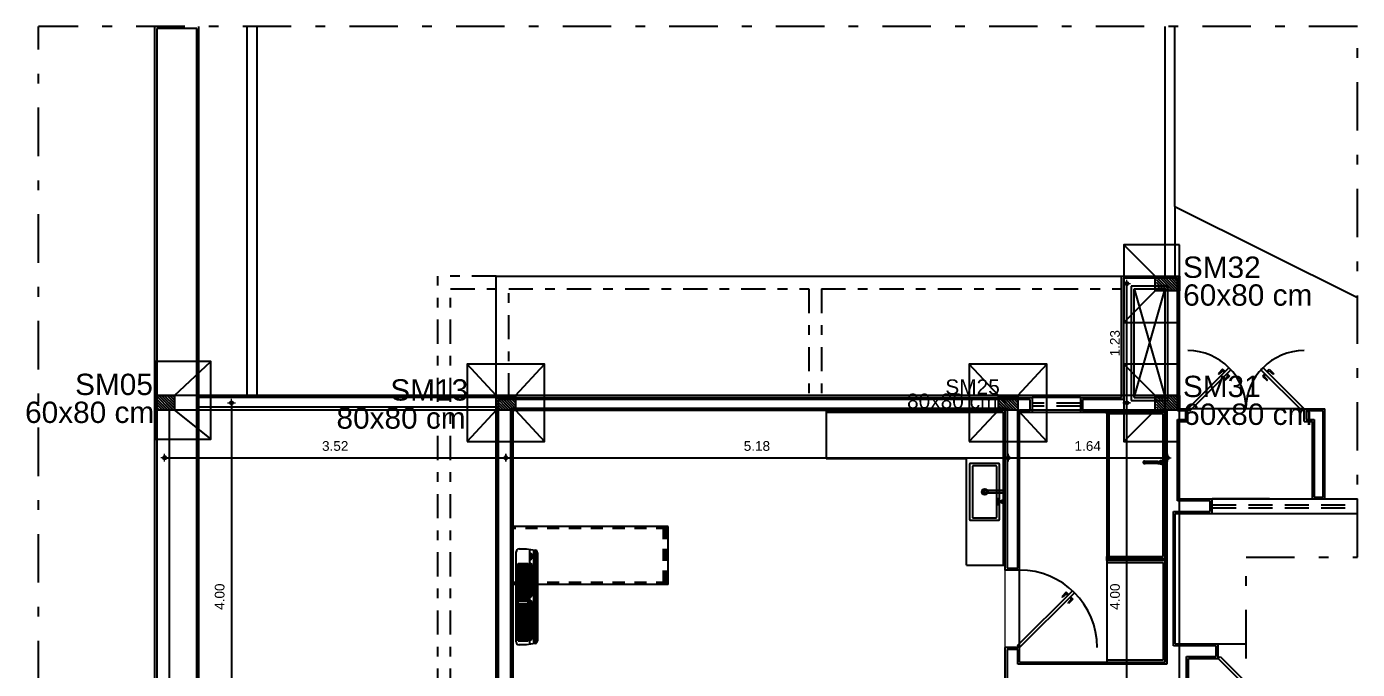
# Model space of a CAD drawing. Header units: millimetres. Extents: x 2317 to 2736, y 1295 to 1343.
# Drawn here: x 2662.42 to 2676.15, y 1321.7 to 1328.33 of the extents above; entities that cross this region are included whole.
import ezdxf

# ---------------------------------------------------------------- set-up
doc = ezdxf.new("R2010")
doc.units = ezdxf.units.MM
for name, pattern in [('CONTINU', [0]), ('DASHDOT', [1, 0.5, -0.25, 0, -0.25]), ('HIDDEN', [0.375, 0.25, -0.125])]:
    doc.linetypes.add(name, pattern=pattern)
for name, color, linetype in [('ARQUITETONICO', 8, 'Continuous'), ('BL-CRM-03', 7, 'Continuous'), ('LOUÇAS E METAIS', 5, 'Continuous'), ('PILARES', 1, 'Continuous'), ('sapatas', 4, 'Continuous'), ('VIGAS', 5, 'Continuous')]:
    doc.layers.add(name, color=color, linetype=linetype)
for name, color, linetype, lineweight in [('COTAS', 53, 'Continuous', 9), ('DT-Forma', 5, 'Continuous', 5), ('LC-Textos', 3, 'Continuous', 20)]:
    doc.layers.add(name, color=color, linetype=linetype, lineweight=lineweight)
doc.styles.add('Arial', font='arial.ttf')
doc.styles.add('CARIMBO_DADOS', font='arial.ttf', dxfattribs={"height": 0.1})
doc.dimstyles.new('COTAS_EXTERNAS', dxfattribs={"dimtxt": 0.1, "dimasz": 0.01, "dimexe": 0, "dimexo": 0, "dimgap": 0.07, "dimtad": 1, "dimzin": 5, "dimdsep": 46, "dimtxsty": 'CARIMBO_DADOS', "dimblk1": 'CIRCULOS', "dimblk2": 'CIRCULOS', "dimsah": 1, "dimcen": 0, "dimse1": 1, "dimse2": 1, "dimclrd": 8, "dimclre": 8, "dimclrt": 230, "dimadec": 0, "dimazin": 0, "dimtfac": 100, "dimtix": 1, "dimtmove": 2, "dimatfit": 3, "dimldrblk": 'CIRCULOS', "dimfxl": 1, "dimtolj": 1, "dimtzin": 5, "dimarcsym": 0})

# ---------------------------------------------------------------- blocks, each defined once
blk = doc.blocks.new('*E8')
at = {"layer": 'LOUÇAS E METAIS', "extrusion": (0, 0, -1)}
blk.add_ellipse((0, 0.045), major_axis=(0.00475, 0), ratio=0.103175, start_param=0, end_param=3.141593, dxfattribs=at)
blk = doc.blocks.new('eletrico')
at = {"layer": 'ARQUITETONICO'}
h = blk.add_hatch(color=256, dxfattribs=at)
h.dxf.hatch_style = 1
h.paths.add_polyline_path([(3.618, 7.606), (3.618, 7.58), (3.413, 7.58), (3.412, 7.593), (3.413, 7.606)])
h = blk.add_hatch(color=256, dxfattribs=at)
h.dxf.hatch_style = 1
h.paths.add_polyline_path([(3.625, 7.627), (3.625, 7.593), (3.618, 7.593), (3.618, 7.627)])
h = blk.add_hatch(color=256, dxfattribs=at)
h.dxf.hatch_style = 1
h.paths.add_polyline_path([(3.625, 7.593), (3.625, 7.456), (3.618, 7.456), (3.618, 7.593)])
h = blk.add_hatch(color=256, dxfattribs=at)
h.dxf.hatch_style = 1
h.paths.add_polyline_path([(3.555, 7.523), (3.555, 7.496), (3.544, 7.496), (3.544, 7.523)])
h = blk.add_hatch(color=256, dxfattribs=at)
h.dxf.hatch_style = 1
h.paths.add_polyline_path([(3.555, 7.496), (3.555, 7.485), (3.544, 7.485), (3.544, 7.496)])
h = blk.add_hatch(color=256, dxfattribs=at)
h.dxf.hatch_style = 1
h.paths.add_polyline_path([(3.555, 7.484), (3.555, 7.458), (3.544, 7.458), (3.544, 7.485)])
h = blk.add_hatch(color=256, dxfattribs=at)
h.dxf.hatch_style = 1
h.paths.add_polyline_path([(3.589, 7.496), (3.589, 7.485), (3.555, 7.485), (3.555, 7.496)])
h = blk.add_hatch(color=256, dxfattribs=at)
h.dxf.hatch_style = 1
h.paths.add_polyline_path([(3.599, 7.503), (3.599, 7.478), (3.589, 7.478), (3.589, 7.503)])
h = blk.add_hatch(color=256, dxfattribs=at)
h.dxf.hatch_style = 1
h.paths.add_polyline_path([(3.613, 7.507), (3.613, 7.474), (3.599, 7.474), (3.599, 7.507)])
h = blk.add_hatch(color=256, dxfattribs=at)
h.dxf.hatch_style = 1
h.paths.add_polyline_path([(3.618, 7.516), (3.618, 7.464), (3.613, 7.464), (3.613, 7.516)])
h = blk.add_hatch(color=256, dxfattribs=at)
h.dxf.hatch_style = 1
h.paths.add_polyline_path([(5.275, 6.882), (4.675, 6.882), (4.675, 6.902), (5.275, 6.902)])
at = {"layer": 'ARQUITETONICO', "linetype": 'DASHDOT'}
for p, q in [((-6.347, -14.246), (-6.347, 12.39)), ((7.26, 12.39), (-6.347, 12.39)), ((7.26, 6.917), (7.26, 12.39)), ((6.112, 6.917), (7.26, 6.917)), ((6.112, -7.328), (6.112, 6.917)), ((6.112, 6.917), (7.26, 6.917)), ((6.112, -7.328), (6.112, 6.917))]:
    blk.add_line(p, q, dxfattribs=at)
at = {"layer": 'ARQUITETONICO'}
for p, q in [((-5.147, -7.728), (-5.147, 12.39)), ((-4.714, 12.37), (-5.127, 12.37)), ((-5.127, 12.37), (-5.127, -7.748)), ((-4.714, 0.698), (-4.714, 12.37)), ((-4.694, 0.718), (-4.694, 12.39)), ((-4.194, 8.564), (-4.194, 12.39)), ((-4.094, 8.564), (-4.094, 12.39)), ((5.275, 9.814), (5.275, 12.39)), ((5.375, 10.535), (5.375, 12.39)), ((5.375, 10.535), (7.26, 9.596)), ((5.375, 10.535), (5.375, 9.814)), ((-1.627, 9.814), (4.825, 9.814)), ((-1.627, 8.564), (-1.627, 9.814)), ((4.825, 8.564), (4.825, 9.814)), ((4.825, 9.814), (5.425, 9.814)), ((5.405, 9.794), (4.845, 9.794)), ((4.845, 9.794), (4.845, 8.544)), ((5.405, 8.427), (5.405, 9.794)), ((5.425, 8.447), (5.425, 9.814)), ((5.305, 9.714), (4.925, 9.714)), ((4.925, 9.714), (4.925, 8.534)), ((4.955, 8.564), (4.955, 9.684)), ((4.955, 9.684), (5.275, 9.684)), ((4.955, 8.564), (5.275, 9.684)), ((4.955, 9.684), (5.275, 8.564)), ((5.275, 8.564), (5.275, 9.684)), ((5.305, 8.534), (5.305, 9.714)), ((5.934, 8.871), (5.51, 8.447)), ((5.531, 8.426), (5.955, 8.85)), ((5.869, 8.855), (5.823, 8.809)), ((5.823, 8.809), (5.828, 8.804)), ((5.87, 8.84), (5.828, 8.804)), ((5.894, 8.831), (5.869, 8.855)), ((5.887, 8.824), (5.87, 8.84)), ((5.908, 8.802), (5.925, 8.786)), ((5.915, 8.809), (5.939, 8.785)), ((5.955, 8.85), (5.934, 8.871)), ((6.265, 8.85), (6.286, 8.871)), ((6.689, 8.426), (6.265, 8.85)), ((6.305, 8.809), (6.281, 8.785)), ((6.286, 8.871), (6.71, 8.447)), ((6.312, 8.802), (6.295, 8.786)), ((6.326, 8.831), (6.351, 8.855)), ((6.333, 8.824), (6.35, 8.84)), ((6.35, 8.84), (6.392, 8.804)), ((6.351, 8.855), (6.397, 8.809)), ((6.397, 8.809), (6.392, 8.804)), ((5.925, 8.786), (5.889, 8.744)), ((5.893, 8.739), (5.889, 8.744)), ((5.939, 8.785), (5.893, 8.739)), ((6.281, 8.785), (6.327, 8.739)), ((6.295, 8.786), (6.331, 8.744)), ((6.327, 8.739), (6.331, 8.744)), ((-4.194, 8.564), (-4.694, 8.564)), ((-1.627, 8.564), (-4.194, 8.564)), ((-1.627, 5.334), (-1.627, 8.564)), ((-1.627, 8.564), (3.904, 8.564)), ((3.884, 8.544), (-1.607, 8.544)), ((-1.607, 8.544), (-1.607, 5.354)), ((3.884, 8.434), (3.884, 8.544)), ((3.904, 8.564), (3.904, 8.414)), ((4.404, 8.564), (3.904, 8.564)), ((4.404, 8.564), (4.825, 8.564)), ((4.404, 8.564), (4.404, 8.414)), ((4.845, 8.544), (4.424, 8.544)), ((4.424, 8.544), (4.424, 8.434)), ((4.925, 8.534), (5.305, 8.534)), ((4.955, 8.564), (5.275, 8.564)), ((-1.627, 8.464), (-4.694, 8.464)), ((-1.47, 8.454), (3.645, 8.454)), ((-1.47, 5.354), (-1.47, 8.454)), ((-1.45, 5.334), (-1.45, 8.434)), ((-1.45, 8.434), (3.625, 8.434)), ((1.78, 8.434), (1.78, 8.414)), ((1.78, 8.414), (3.605, 8.414)), ((1.78, 8.414), (1.78, 7.934)), ((3.605, 8.414), (3.605, 6.834)), ((3.625, 6.784), (3.625, 8.434)), ((3.645, 8.454), (3.645, 6.804)), ((3.755, 6.804), (3.755, 8.434)), ((3.755, 8.434), (3.884, 8.434)), ((3.775, 6.784), (3.775, 8.414)), ((3.775, 8.414), (3.904, 8.414)), ((3.904, 8.414), (4.404, 8.414)), ((4.404, 8.414), (5.275, 8.414)), ((4.424, 8.434), (5.295, 8.434)), ((4.675, 8.394), (4.675, 8.414)), ((4.675, 8.394), (4.675, 6.922)), ((5.255, 8.394), (4.675, 8.394)), ((4.695, 8.394), (4.695, 6.922)), ((5.255, 6.922), (5.255, 8.394)), ((5.275, 5.834), (5.275, 8.414)), ((5.295, 8.434), (5.295, 5.814)), ((5.49, 8.427), (5.405, 8.427)), ((5.425, 8.447), (5.51, 8.447)), ((5.49, 8.337), (5.49, 8.427)), ((5.51, 8.447), (5.531, 8.426)), ((6.71, 8.447), (5.51, 8.447)), ((5.51, 8.317), (5.51, 8.447)), ((6.71, 8.447), (6.689, 8.426)), ((6.71, 8.447), (6.925, 8.447)), ((6.71, 8.317), (6.71, 8.447)), ((6.905, 8.427), (6.73, 8.427)), ((6.73, 8.427), (6.73, 8.337)), ((6.905, 7.537), (6.905, 8.427)), ((6.925, 7.517), (6.925, 8.447)), ((5.405, 7.497), (5.405, 8.337)), ((5.405, 8.337), (5.49, 8.337)), ((5.425, 8.317), (5.51, 8.317)), ((5.425, 7.517), (5.425, 8.317)), ((6.71, 8.317), (6.795, 8.317)), ((6.73, 8.337), (6.815, 8.337)), ((6.795, 7.517), (6.795, 8.317)), ((6.815, 8.337), (6.815, 7.537)), ((1.78, 7.934), (3.225, 7.934)), ((3.225, 6.834), (3.225, 7.934)), ((3.26, 7.302), (3.26, 7.88)), ((3.266, 7.886), (3.559, 7.886)), ((3.288, 7.853), (3.287, 7.852)), ((3.287, 7.852), (3.287, 7.329)), ((3.289, 7.856), (3.288, 7.856)), ((3.288, 7.856), (3.288, 7.855)), ((3.288, 7.855), (3.288, 7.854)), ((3.288, 7.854), (3.288, 7.854)), ((3.288, 7.854), (3.288, 7.853)), ((3.288, 7.853), (3.288, 7.853)), ((3.29, 7.857), (3.289, 7.856)), ((3.289, 7.856), (3.289, 7.856)), ((3.291, 7.857), (3.29, 7.857)), ((3.29, 7.857), (3.29, 7.857)), ((3.292, 7.858), (3.291, 7.858)), ((3.291, 7.858), (3.291, 7.857)), ((3.293, 7.858), (3.292, 7.858)), ((3.292, 7.858), (3.292, 7.858)), ((3.532, 7.858), (3.293, 7.858)), ((3.293, 7.858), (3.293, 7.858)), ((3.533, 7.858), (3.532, 7.858)), ((3.532, 7.858), (3.532, 7.858)), ((3.534, 7.858), (3.533, 7.858)), ((3.533, 7.858), (3.533, 7.858)), ((3.534, 7.857), (3.534, 7.858)), ((3.535, 7.857), (3.534, 7.857)), ((3.536, 7.856), (3.535, 7.857)), ((3.535, 7.857), (3.535, 7.857)), ((3.537, 7.856), (3.536, 7.856)), ((3.536, 7.856), (3.536, 7.856)), ((3.537, 7.855), (3.537, 7.856)), ((3.537, 7.854), (3.537, 7.855)), ((3.537, 7.853), (3.537, 7.854)), ((3.537, 7.854), (3.537, 7.854)), ((3.538, 7.852), (3.537, 7.853)), ((3.537, 7.853), (3.537, 7.853)), ((3.538, 7.329), (3.538, 7.852)), ((3.565, 7.88), (3.565, 7.302)), ((5.199, 7.903), (5.063, 7.903)), ((5.199, 7.884), (5.063, 7.884)), ((5.21, 7.899), (5.186, 7.899)), ((5.186, 7.899), (5.186, 7.889)), ((5.21, 7.889), (5.186, 7.889)), ((5.199, 7.905), (5.199, 7.899)), ((5.199, 7.905), (5.217, 7.905)), ((5.199, 7.889), (5.199, 7.883)), ((5.199, 7.883), (5.217, 7.883)), ((5.211, 7.901), (5.21, 7.901)), ((5.211, 7.887), (5.21, 7.887)), ((5.21, 7.887), (5.21, 7.887)), ((5.211, 7.901), (5.229, 7.901)), ((5.211, 7.887), (5.229, 7.887)), ((5.238, 7.894), (5.222, 7.909)), ((5.222, 7.879), (5.238, 7.894)), ((5.255, 7.906), (5.255, 7.882)), ((5.739, 7.497), (5.405, 7.497)), ((5.425, 7.517), (5.76, 7.517)), ((5.739, 7.387), (5.739, 7.497)), ((6.352, 7.517), (5.76, 7.517)), ((5.76, 7.367), (5.76, 7.517)), ((5.76, 7.517), (7.26, 7.517)), ((6.815, 7.537), (6.905, 7.537)), ((7.26, 7.367), (7.26, 7.517)), ((3.559, 7.296), (3.266, 7.296)), ((3.287, 7.329), (3.288, 7.329)), ((3.288, 7.329), (3.288, 7.328)), ((3.288, 7.328), (3.288, 7.327)), ((3.288, 7.327), (3.288, 7.327)), ((3.288, 7.327), (3.288, 7.326)), ((3.288, 7.326), (3.288, 7.326)), ((3.288, 7.326), (3.289, 7.325)), ((3.289, 7.325), (3.289, 7.325)), ((3.289, 7.325), (3.29, 7.324)), ((3.29, 7.324), (3.29, 7.324)), ((3.29, 7.324), (3.291, 7.324)), ((3.291, 7.324), (3.291, 7.324)), ((3.291, 7.324), (3.292, 7.323)), ((3.292, 7.323), (3.292, 7.323)), ((3.292, 7.323), (3.293, 7.323)), ((3.293, 7.323), (3.293, 7.323)), ((3.293, 7.323), (3.532, 7.323)), ((3.532, 7.323), (3.532, 7.323)), ((3.532, 7.323), (3.533, 7.323)), ((3.533, 7.323), (3.534, 7.324)), ((3.533, 7.323), (3.533, 7.323)), ((3.534, 7.324), (3.534, 7.324)), ((3.534, 7.324), (3.535, 7.324)), ((3.535, 7.324), (3.536, 7.325)), ((3.535, 7.324), (3.535, 7.324)), ((3.536, 7.325), (3.537, 7.326)), ((3.536, 7.325), (3.536, 7.325)), ((3.537, 7.328), (3.537, 7.329)), ((3.537, 7.329), (3.538, 7.329)), ((3.537, 7.327), (3.537, 7.328)), ((3.537, 7.326), (3.537, 7.327)), ((3.537, 7.327), (3.537, 7.327)), ((3.537, 7.326), (3.537, 7.326)), ((5.361, 6.001), (5.361, 7.387)), ((5.361, 7.387), (5.739, 7.387)), ((5.381, 7.367), (5.76, 7.367)), ((5.381, 6.021), (5.381, 7.367)), ((5.76, 7.367), (7.26, 7.367)), ((0.15, 7.234), (-1.45, 7.234)), ((0.15, 6.634), (0.15, 7.234)), ((4.675, 6.902), (4.675, 6.922)), ((4.675, 6.922), (5.255, 6.922)), ((4.675, 6.887), (4.691, 6.902)), ((4.675, 6.882), (4.675, 6.902)), ((4.675, 6.902), (5.275, 6.902)), ((5.275, 6.882), (4.675, 6.882)), ((4.675, 6.882), (4.675, 6.862)), ((4.699, 6.882), (4.719, 6.902)), ((4.727, 6.882), (4.747, 6.902)), ((4.755, 6.882), (4.775, 6.902)), ((4.784, 6.882), (4.804, 6.902)), ((4.812, 6.882), (4.832, 6.902)), ((4.84, 6.882), (4.86, 6.902)), ((4.869, 6.882), (4.889, 6.902)), ((4.897, 6.882), (4.917, 6.902)), ((4.925, 6.882), (4.945, 6.902)), ((4.953, 6.882), (4.973, 6.902)), ((4.982, 6.882), (5.002, 6.902)), ((5.01, 6.882), (5.03, 6.902)), ((5.038, 6.882), (5.058, 6.902)), ((5.067, 6.882), (5.087, 6.902)), ((5.095, 6.882), (5.115, 6.902)), ((5.123, 6.882), (5.143, 6.902)), ((5.151, 6.882), (5.171, 6.902)), ((5.18, 6.882), (5.2, 6.902)), ((5.208, 6.882), (5.228, 6.902)), ((5.236, 6.882), (5.256, 6.902)), ((5.265, 6.882), (5.275, 6.893)), ((3.225, 6.834), (3.605, 6.834)), ((3.605, 6.834), (3.625, 6.834)), ((3.775, 6.784), (3.625, 6.784)), ((3.645, 6.804), (3.755, 6.804)), ((3.775, 5.984), (3.775, 6.784)), ((4.675, 6.862), (4.675, 5.854)), ((4.675, 6.862), (5.255, 6.862)), ((5.255, 6.862), (5.255, 5.854)), ((0.15, 6.634), (-1.45, 6.634)), ((3.754, 6.005), (4.319, 6.571)), ((4.341, 6.55), (3.775, 5.984)), ((4.255, 6.555), (4.209, 6.509)), ((4.209, 6.509), (4.213, 6.504)), ((4.255, 6.54), (4.213, 6.504)), ((4.279, 6.53), (4.255, 6.555)), ((4.272, 6.523), (4.255, 6.54)), ((4.31, 6.485), (4.274, 6.443)), ((4.324, 6.485), (4.278, 6.439)), ((4.293, 6.502), (4.31, 6.485)), ((4.3, 6.509), (4.324, 6.485)), ((4.319, 6.571), (4.341, 6.55)), ((4.278, 6.439), (4.274, 6.443)), ((3.625, 4.584), (3.625, 5.984)), ((3.775, 5.984), (3.625, 5.984)), ((3.755, 5.964), (3.645, 5.964)), ((3.645, 5.964), (3.645, 4.564)), ((3.775, 5.984), (3.754, 6.005)), ((3.755, 5.814), (3.755, 5.964)), ((3.775, 5.834), (3.775, 5.984)), ((5.804, 6.001), (5.361, 6.001)), ((5.381, 6.021), (5.824, 6.021)), ((5.804, 5.891), (5.804, 6.001)), ((5.824, 5.871), (5.824, 6.021)), ((5.824, 6.021), (6.112, 6.021)), ((5.295, 5.814), (3.755, 5.814)), ((3.775, 5.834), (5.275, 5.834)), ((5.255, 5.854), (4.675, 5.854)), ((4.675, 5.854), (4.675, 5.834)), ((5.497, 4.01), (5.497, 5.891)), ((5.497, 5.891), (5.804, 5.891)), ((5.517, 5.871), (5.824, 5.871)), ((5.517, 3.99), (5.517, 5.871)), ((5.824, 5.871), (5.845, 5.892)), ((6.112, 5.583), (5.824, 5.871)), ((5.845, 5.892), (6.112, 5.625))]:
    blk.add_line(p, q, dxfattribs=at)
at = {"layer": 'ARQUITETONICO', "linetype": 'DASHDOT', "ltscale": 0.5}
for p, q in [((-2.227, 1.318), (-2.227, 9.814)), ((-1.627, 9.814), (-2.227, 9.814)), ((-2.097, 1.318), (-2.097, 9.684)), ((-2.097, 9.684), (-1.627, 9.684)), ((-1.497, 9.684), (1.599, 9.684)), ((-1.497, 8.564), (-1.497, 9.684)), ((1.599, 9.684), (1.599, 8.564)), ((1.729, 9.684), (4.825, 9.684)), ((1.729, 9.684), (1.729, 8.564))]:
    blk.add_line(p, q, dxfattribs=at)
at = {"layer": 'ARQUITETONICO', "linetype": 'HIDDEN'}
for p, q in [((4.404, 8.504), (3.904, 8.504)), ((4.404, 8.474), (3.904, 8.474)), ((5.76, 7.457), (7.26, 7.457)), ((5.76, 7.427), (7.26, 7.427))]:
    blk.add_line(p, q, dxfattribs=at)
at = {"layer": 'ARQUITETONICO', "linetype": 'CONTINU'}
for p, q in [((3.412, 7.606), (3.412, 7.607)), ((3.412, 7.607), (3.413, 7.607)), ((3.412, 7.606), (3.412, 7.606)), ((3.412, 7.606), (3.412, 7.606)), ((3.412, 7.606), (3.412, 7.606)), ((3.412, 7.606), (3.412, 7.606)), ((3.412, 7.606), (3.412, 7.606)), ((3.412, 7.606), (3.412, 7.606)), ((3.412, 7.606), (3.413, 7.606)), ((3.412, 7.593), (3.412, 7.606)), ((3.412, 7.593), (3.413, 7.606)), ((3.412, 7.606), (3.412, 7.606)), ((3.412, 7.606), (3.412, 7.606)), ((3.412, 7.606), (3.412, 7.606)), ((3.412, 7.606), (3.412, 7.606)), ((3.412, 7.593), (3.412, 7.593)), ((3.412, 7.593), (3.412, 7.593)), ((3.412, 7.593), (3.412, 7.593)), ((3.412, 7.593), (3.412, 7.593)), ((3.412, 7.593), (3.412, 7.593)), ((3.412, 7.593), (3.412, 7.593)), ((3.413, 7.58), (3.412, 7.593)), ((3.412, 7.58), (3.412, 7.593)), ((3.412, 7.58), (3.412, 7.58)), ((3.412, 7.58), (3.413, 7.58)), ((3.412, 7.58), (3.412, 7.58)), ((3.412, 7.58), (3.412, 7.58)), ((3.412, 7.58), (3.412, 7.58)), ((3.412, 7.58), (3.412, 7.58)), ((3.412, 7.58), (3.412, 7.58)), ((3.412, 7.58), (3.412, 7.58)), ((3.412, 7.58), (3.413, 7.58)), ((3.412, 7.58), (3.412, 7.58)), ((3.412, 7.58), (3.412, 7.58)), ((3.412, 7.58), (3.412, 7.58)), ((3.413, 7.607), (3.413, 7.607)), ((3.413, 7.606), (3.413, 7.607)), ((3.413, 7.607), (3.618, 7.607)), ((3.413, 7.606), (3.413, 7.606)), ((3.413, 7.606), (3.413, 7.606)), ((3.413, 7.606), (3.413, 7.606)), ((3.413, 7.606), (3.618, 7.606)), ((3.413, 7.606), (3.413, 7.606)), ((3.413, 7.606), (3.413, 7.606)), ((3.413, 7.58), (3.413, 7.58)), ((3.413, 7.58), (3.413, 7.58)), ((3.413, 7.58), (3.413, 7.58)), ((3.413, 7.58), (3.413, 7.58)), ((3.413, 7.58), (3.413, 7.58)), ((3.413, 7.58), (3.618, 7.58)), ((3.413, 7.58), (3.618, 7.58)), ((3.413, 7.58), (3.413, 7.58)), ((3.413, 7.58), (3.413, 7.58)), ((3.618, 7.627), (3.625, 7.627)), ((3.618, 7.456), (3.618, 7.627)), ((3.625, 7.456), (3.625, 7.627)), ((3.544, 7.458), (3.544, 7.523)), ((3.544, 7.523), (3.555, 7.523)), ((3.544, 7.496), (3.555, 7.496)), ((3.544, 7.496), (3.555, 7.496)), ((3.555, 7.485), (3.544, 7.485)), ((3.555, 7.484), (3.544, 7.485)), ((3.555, 7.458), (3.544, 7.458)), ((3.555, 7.496), (3.555, 7.523)), ((3.555, 7.496), (3.555, 7.496)), ((3.555, 7.485), (3.555, 7.496)), ((3.555, 7.496), (3.589, 7.496)), ((3.555, 7.496), (3.555, 7.496)), ((3.555, 7.496), (3.555, 7.496)), ((3.555, 7.496), (3.555, 7.496)), ((3.555, 7.485), (3.555, 7.485)), ((3.555, 7.485), (3.589, 7.485)), ((3.555, 7.485), (3.555, 7.485)), ((3.555, 7.485), (3.555, 7.485)), ((3.555, 7.484), (3.555, 7.485)), ((3.555, 7.458), (3.555, 7.484)), ((3.589, 7.478), (3.589, 7.503)), ((3.589, 7.503), (3.599, 7.503)), ((3.589, 7.478), (3.599, 7.478)), ((3.599, 7.474), (3.599, 7.507)), ((3.599, 7.507), (3.613, 7.507)), ((3.599, 7.474), (3.613, 7.474)), ((3.613, 7.464), (3.613, 7.516)), ((3.613, 7.516), (3.618, 7.516)), ((3.613, 7.464), (3.618, 7.464)), ((3.625, 7.456), (3.618, 7.456))]:
    blk.add_line(p, q, dxfattribs=at)
at = {"layer": 'ARQUITETONICO', "linetype": 'HIDDEN', "ltscale": 0.5}
for p, q in [((0.15, 7.214), (-1.45, 7.214)), ((0.1, 6.654), (0.1, 7.214)), ((0.12, 6.654), (0.12, 7.214)), ((0.13, 6.654), (0.13, 7.214)), ((0.15, 6.654), (-1.45, 6.654))]:
    blk.add_line(p, q, dxfattribs=at)
at = {"layer": 'ARQUITETONICO', "ltscale": 0.5}
for p, q in [((-1.42, 6.042), (-1.42, 6.972)), ((-1.39, 7.002), (-1.315, 7.002)), ((-1.315, 7.002), (-1.225, 6.99)), ((-1.28, 6.017), (-1.28, 6.998)), ((-1.28, 6.962), (-1.26, 6.947)), ((-1.28, 6.883), (-1.26, 6.899)), ((-1.26, 6.899), (-1.26, 6.947)), ((-1.239, 6.023), (-1.239, 6.992)), ((-1.219, 6.026), (-1.219, 6.989)), ((-1.206, 6.037), (-1.206, 6.978)), ((-1.2, 6.961), (-1.2, 6.054)), ((-1.399, 6.332), (-1.399, 6.85)), ((-1.399, 6.85), (-1.297, 6.85)), ((-1.399, 6.804), (-1.297, 6.804)), ((-1.399, 6.757), (-1.297, 6.757)), ((-1.386, 6.467), (-1.386, 6.85)), ((-1.372, 6.467), (-1.372, 6.85)), ((-1.36, 6.467), (-1.36, 6.85)), ((-1.347, 6.467), (-1.347, 6.85)), ((-1.335, 6.467), (-1.335, 6.85)), ((-1.322, 6.467), (-1.322, 6.85)), ((-1.31, 6.467), (-1.31, 6.85)), ((-1.297, 6.332), (-1.297, 6.85)), ((-1.28, 6.858), (-1.26, 6.842)), ((-1.26, 6.513), (-1.26, 6.842)), ((-1.399, 6.711), (-1.297, 6.711)), ((-1.399, 6.665), (-1.297, 6.665)), ((-1.399, 6.619), (-1.297, 6.619)), ((-1.399, 6.572), (-1.297, 6.572)), ((-1.399, 6.526), (-1.297, 6.526)), ((-1.399, 6.467), (-1.297, 6.467)), ((-1.28, 6.498), (-1.26, 6.513)), ((-1.28, 6.473), (-1.26, 6.458)), ((-1.26, 6.068), (-1.26, 6.458)), ((-1.399, 6.437), (-1.297, 6.437)), ((-1.399, 6.379), (-1.297, 6.379)), ((-1.399, 6.332), (-1.297, 6.332)), ((-1.399, 6.055), (-1.399, 6.332)), ((-1.386, 6.055), (-1.386, 6.437)), ((-1.372, 6.055), (-1.372, 6.437)), ((-1.36, 6.055), (-1.36, 6.437)), ((-1.347, 6.055), (-1.347, 6.437)), ((-1.335, 6.055), (-1.335, 6.437)), ((-1.322, 6.055), (-1.322, 6.437)), ((-1.31, 6.055), (-1.31, 6.437)), ((-1.297, 6.055), (-1.297, 6.332)), ((-1.399, 6.286), (-1.297, 6.286)), ((-1.399, 6.24), (-1.297, 6.24)), ((-1.399, 6.194), (-1.297, 6.194)), ((-1.399, 6.147), (-1.297, 6.147)), ((-1.399, 6.101), (-1.297, 6.101)), ((-1.399, 6.055), (-1.297, 6.055)), ((-1.28, 6.052), (-1.26, 6.068)), ((-1.315, 6.012), (-1.39, 6.012)), ((-1.225, 6.025), (-1.315, 6.012))]:
    blk.add_line(p, q, dxfattribs=at)
at = {"layer": 'ARQUITETONICO'}
for centre, radius in [((5.238, 7.894), 0.011), ((5.238, 7.894), 0.00911), ((5.238, 7.894), 0.00711), ((3.415, 7.591), 0.031), ((3.415, 7.591), 0.0225)]:
    blk.add_circle(centre, radius, dxfattribs=at)
for centre, radius, start, end in [((5.51, 8.447), 0.6, 0, 90), ((6.71, 8.447), 0.6, 90, 180), ((3.266, 7.88), 0.006, 90, 180), ((3.559, 7.88), 0.006, 0, 90), ((5.063, 7.894), 0.012, 52.3415, 307.6585), ((5.063, 7.894), 0.0095, 90, 270), ((5.217, 7.915), 0.01, 270, 292.5105), ((5.217, 7.873), 0.01, 67.4895, 90), ((5.238, 7.873), 0.0373, 62.3826, 117.6174), ((5.238, 7.915), 0.0373, 242.3826, 297.6174), ((5.238, 7.894), 0.013, 211.2807, 148.7193), ((3.266, 7.302), 0.006, 180, 270), ((3.559, 7.302), 0.006, 270, 0), ((3.775, 5.984), 0.8, 360, 90)]:
    blk.add_arc(centre, radius, start, end, dxfattribs=at)
at = {"layer": 'ARQUITETONICO', "ltscale": 0.5}
for centre, start, end in [((-1.39, 6.972), 90, 180), ((-1.23, 6.961), 360, 80), ((-1.39, 6.042), 180, 270), ((-1.23, 6.054), 280, 0)]:
    blk.add_arc(centre, 0.03, start, end, dxfattribs=at)
at = {"layer": 'ARQUITETONICO'}
blk.add_ellipse((5.21, 7.894), major_axis=(0, 0.00675), ratio=0.145907, start_param=2.351393, end_param=7.073385, dxfattribs=at)
at = {"layer": 'ARQUITETONICO', "xscale": -1, "rotation": 90.00000000000007}
blk.add_blockref('*E8', (5.255, 7.894), dxfattribs=at)
blk = doc.blocks.new('CIRCULOS')
at = {"layer": 'COTAS'}
for p, q in [((-4, 0), (4, 0)), ((0, 4), (0, -4))]:
    blk.add_line(p, q, dxfattribs=at)
for radius in [2, 1]:
    blk.add_circle((0, 0), radius, dxfattribs=at)
blk = doc.blocks.new('*D50')
at = {"layer": 'BL-CRM-03', "color": 8, "lineweight": -2}
blk.add_line((2664.536, 1324.437), (2664.536, 1320.457), dxfattribs=at)
at = {"layer": 'Defpoints', "color": 0}
for p in [(2663.746, 1324.447), (2663.746, 1320.447), (2664.536, 1320.447)]:
    blk.add_point(p, dxfattribs=at)
at = {"layer": 'BL-CRM-03', "color": 8, "lineweight": -2, "xscale": 0.01, "yscale": 0.01, "zscale": 0.01}
for p, rotation in [((2664.536, 1324.447), 90), ((2664.536, 1320.447), 270)]:
    blk.add_blockref('CIRCULOS', p, dxfattribs=dict(at, rotation=rotation))
at = {"layer": 'BL-CRM-03', "color": 230, "insert": (2664.414, 1322.447), "char_height": 0.1, "attachment_point": 5, "rotation": 90, "style": 'CARIMBO_DADOS'}
blk.add_mtext('\\A1;4.00', dxfattribs=at)
blk = doc.blocks.new('*D35')
at = {"layer": 'BL-CRM-03', "color": 8, "lineweight": -2}
blk.add_line((2673.773, 1320.457), (2673.773, 1324.437), dxfattribs=at)
at = {"layer": 'Defpoints', "color": 0}
for p in [(2673.773, 1324.447), (2674.066, 1324.447), (2674.168, 1320.447)]:
    blk.add_point(p, dxfattribs=at)
at = {"layer": 'BL-CRM-03', "color": 8, "lineweight": -2, "xscale": 0.01, "yscale": 0.01, "zscale": 0.01}
for p, rotation in [((2673.773, 1324.447), 90), ((2673.773, 1320.447), 270)]:
    blk.add_blockref('CIRCULOS', p, dxfattribs=dict(at, rotation=rotation))
at = {"layer": 'BL-CRM-03', "color": 230, "insert": (2673.652, 1322.447), "char_height": 0.1, "attachment_point": 5, "rotation": 90, "style": 'CARIMBO_DADOS'}
blk.add_mtext('\\A1;4.00', dxfattribs=at)
blk = doc.blocks.new('*D36')
at = {"layer": 'BL-CRM-03', "color": 8, "lineweight": -2}
blk.add_line((2673.773, 1324.457), (2673.773, 1325.667), dxfattribs=at)
at = {"layer": 'Defpoints', "color": 0}
for p in [(2673.773, 1325.677), (2674.066, 1325.677), (2674.066, 1324.447)]:
    blk.add_point(p, dxfattribs=at)
at = {"layer": 'BL-CRM-03', "color": 8, "lineweight": -2, "xscale": 0.01, "yscale": 0.01, "zscale": 0.01}
for p, rotation in [((2673.773, 1325.677), 90), ((2673.773, 1324.447), 270)]:
    blk.add_blockref('CIRCULOS', p, dxfattribs=dict(at, rotation=rotation))
at = {"layer": 'BL-CRM-03', "color": 230, "insert": (2673.652, 1325.062), "char_height": 0.1, "attachment_point": 5, "rotation": 90, "style": 'CARIMBO_DADOS'}
blk.add_mtext('\\A1;1.23', dxfattribs=at)
blk = doc.blocks.new('*D37')
at = {"layer": 'BL-CRM-03', "color": 8, "lineweight": -2}
blk.add_line((2663.856, 1323.88), (2667.356, 1323.88), dxfattribs=at)
at = {"layer": 'Defpoints', "color": 0}
for p in [(2663.846, 1324.522), (2667.366, 1324.522), (2667.366, 1323.88)]:
    blk.add_point(p, dxfattribs=at)
at = {"layer": 'BL-CRM-03', "color": 8, "lineweight": -2, "xscale": 0.01, "yscale": 0.01, "zscale": 0.01, "rotation": 180}
blk.add_blockref('CIRCULOS', (2663.846, 1323.88), dxfattribs=at)
at = {"layer": 'BL-CRM-03', "color": 8, "lineweight": -2, "xscale": 0.01, "yscale": 0.01, "zscale": 0.01}
blk.add_blockref('CIRCULOS', (2667.366, 1323.88), dxfattribs=at)
at = {"layer": 'BL-CRM-03', "color": 230, "insert": (2665.606, 1324.001), "char_height": 0.1, "attachment_point": 5, "style": 'CARIMBO_DADOS'}
blk.add_mtext('\\A1;3.52', dxfattribs=at)
blk = doc.blocks.new('*D38')
at = {"layer": 'BL-CRM-03', "color": 8, "lineweight": -2}
blk.add_line((2667.376, 1323.88), (2672.538, 1323.88), dxfattribs=at)
at = {"layer": 'Defpoints', "color": 0}
for p in [(2667.366, 1324.522), (2672.548, 1324.372), (2672.548, 1323.88)]:
    blk.add_point(p, dxfattribs=at)
at = {"layer": 'BL-CRM-03', "color": 8, "lineweight": -2, "xscale": 0.01, "yscale": 0.01, "zscale": 0.01, "rotation": 180}
blk.add_blockref('CIRCULOS', (2667.366, 1323.88), dxfattribs=at)
at = {"layer": 'BL-CRM-03', "color": 8, "lineweight": -2, "xscale": 0.01, "yscale": 0.01, "zscale": 0.01}
blk.add_blockref('CIRCULOS', (2672.548, 1323.88), dxfattribs=at)
at = {"layer": 'BL-CRM-03', "color": 230, "insert": (2669.957, 1324.001), "char_height": 0.1, "attachment_point": 5, "style": 'CARIMBO_DADOS'}
blk.add_mtext('\\A1;5.18', dxfattribs=at)
blk = doc.blocks.new('*D39')
at = {"layer": 'BL-CRM-03', "color": 8, "lineweight": -2}
blk.add_line((2672.558, 1323.88), (2674.182, 1323.88), dxfattribs=at)
at = {"layer": 'Defpoints', "color": 0}
for p in [(2672.548, 1324.372), (2674.192, 1324.372), (2674.192, 1323.88)]:
    blk.add_point(p, dxfattribs=at)
at = {"layer": 'BL-CRM-03', "color": 8, "lineweight": -2, "xscale": 0.01, "yscale": 0.01, "zscale": 0.01, "rotation": 180}
blk.add_blockref('CIRCULOS', (2672.548, 1323.88), dxfattribs=at)
at = {"layer": 'BL-CRM-03', "color": 8, "lineweight": -2, "xscale": 0.01, "yscale": 0.01, "zscale": 0.01}
blk.add_blockref('CIRCULOS', (2674.192, 1323.88), dxfattribs=at)
at = {"layer": 'BL-CRM-03', "color": 230, "insert": (2673.37, 1324.001), "char_height": 0.1, "attachment_point": 5, "style": 'CARIMBO_DADOS'}
blk.add_mtext('\\A1;1.64', dxfattribs=at)

msp = doc.modelspace()

# ---------------------------------------------------------------- hatches: boundary and pattern name
h = msp.add_hatch()
h.set_pattern_fill('JIS_LC_20', color=256, scale=0.001, angle=270, style=0)
h.set_pattern_definition([(315, (1351.911626, 3988.841403), (0.01414213562, 0.01414213562), []), (315, (1351.911626, 3988.841003), (0.01414213562, 0.01414213562), [])])
h.paths.add_polyline_path([(2674.318, 1325.602), (2674.318, 1325.677), (2674.076, 1325.677), (2674.076, 1325.602)])
h.paths.add_polyline_path([(2674.318, 1325.677), (2674.318, 1325.752), (2674.076, 1325.752), (2674.076, 1325.677)])
h = msp.add_hatch()
h.set_pattern_fill('JIS_LC_20', color=256, scale=0.001, angle=90, style=0)
h.set_pattern_definition([(135, (3986.152528, -1338.717395), (-0.01414213562, -0.01414213562), []), (135, (3986.152528, -1338.716995), (-0.01414213562, -0.01414213562), [])])
h.paths.add_polyline_path([(2663.746, 1324.522), (2663.746, 1324.447), (2663.946, 1324.447), (2663.946, 1324.522)])
h.paths.add_polyline_path([(2663.746, 1324.447), (2663.746, 1324.372), (2663.946, 1324.372), (2663.946, 1324.447)])
h = msp.add_hatch()
h.set_pattern_fill('JIS_LC_20', color=256, scale=0.001, angle=-90, style=0)
h.set_pattern_definition([(315, (1345.059626, 3987.611403), (0.01414213562, 0.01414213562), []), (315, (1345.059626, 3987.611003), (0.01414213562, 0.01414213562), [])])
h.paths.add_polyline_path([(2667.466, 1324.372), (2667.466, 1324.447), (2667.266, 1324.447), (2667.266, 1324.372)])
h.paths.add_polyline_path([(2667.466, 1324.447), (2667.466, 1324.522), (2667.266, 1324.522), (2667.266, 1324.447)])
h = msp.add_hatch()
h.set_pattern_fill('JIS_LC_20', color=256, scale=0.001, angle=-90, style=0)
h.set_pattern_definition([(315, (1350.241626, 3987.611403), (0.01414213562, 0.01414213562), []), (315, (1350.241626, 3987.611003), (0.01414213562, 0.01414213562), [])])
h.paths.add_polyline_path([(2672.648, 1324.372), (2672.648, 1324.447), (2672.448, 1324.447), (2672.448, 1324.372)])
h.paths.add_polyline_path([(2672.648, 1324.447), (2672.648, 1324.522), (2672.448, 1324.522), (2672.448, 1324.447)])
h = msp.add_hatch()
h.set_pattern_fill('JIS_LC_20', color=256, scale=0.001, angle=270, style=0)
h.set_pattern_definition([(315, (1351.911626, 3987.611403), (0.01414213562, 0.01414213562), []), (315, (1351.911626, 3987.611003), (0.01414213562, 0.01414213562), [])])
h.paths.add_polyline_path([(2674.318, 1324.372), (2674.318, 1324.447), (2674.076, 1324.447), (2674.076, 1324.372)])
h.paths.add_polyline_path([(2674.318, 1324.447), (2674.318, 1324.522), (2674.076, 1324.522), (2674.076, 1324.447)])

# ---------------------------------------------------------------- linework, layer by layer
at = {"layer": 'DT-Forma'}
for p, q in [((2674.318, 1325.752), (2674.216, 1325.752)), ((2674.318, 1324.522), (2674.216, 1324.522)), ((2672.518, 1320.522), (2672.518, 1324.372)), ((2672.668, 1321.772), (2672.668, 1324.372)), ((2674.168, 1321.772), (2672.668, 1321.772))]:
    msp.add_line(p, q, dxfattribs=at)
at = {"layer": 'PILARES'}
for points in [[(2674.318, 1325.752), (2674.318, 1325.602), (2674.066, 1325.602), (2674.066, 1325.752)], [(2663.746, 1324.372), (2663.746, 1324.522), (2663.946, 1324.522), (2663.946, 1324.372)], [(2667.466, 1324.522), (2667.466, 1324.372), (2667.266, 1324.372), (2667.266, 1324.522)], [(2672.648, 1324.522), (2672.648, 1324.372), (2672.448, 1324.372), (2672.448, 1324.522)], [(2674.318, 1324.522), (2674.318, 1324.372), (2674.066, 1324.372), (2674.066, 1324.522)]]:
    msp.add_lwpolyline(points, close=True, dxfattribs=at)
at = {"layer": 'sapatas'}
for p, q in [((2674.066, 1325.752), (2673.743, 1326.077)), ((2674.066, 1325.602), (2673.743, 1325.277)), ((2663.946, 1324.522), (2664.321, 1324.872)), ((2667.266, 1324.522), (2666.966, 1324.847)), ((2667.466, 1324.522), (2667.766, 1324.847)), ((2672.448, 1324.522), (2672.148, 1324.847)), ((2672.648, 1324.522), (2672.948, 1324.847)), ((2674.066, 1324.522), (2673.743, 1324.847)), ((2663.946, 1324.372), (2664.321, 1324.072)), ((2667.266, 1324.372), (2666.966, 1324.047)), ((2667.466, 1324.372), (2667.766, 1324.047)), ((2672.448, 1324.372), (2672.148, 1324.047)), ((2672.648, 1324.372), (2672.948, 1324.047)), ((2674.066, 1324.372), (2673.743, 1324.047))]:
    msp.add_line(p, q, dxfattribs=at)
for points in [[(2674.318, 1326.077), (2673.743, 1326.077), (2673.743, 1325.277), (2674.318, 1325.277)], [(2663.746, 1324.072), (2664.321, 1324.072), (2664.321, 1324.872), (2663.746, 1324.872)], [(2666.966, 1324.047), (2667.766, 1324.047), (2667.766, 1324.847), (2666.966, 1324.847)], [(2672.148, 1324.047), (2672.948, 1324.047), (2672.948, 1324.847), (2672.148, 1324.847)], [(2674.318, 1324.847), (2673.743, 1324.847), (2673.743, 1324.047), (2674.318, 1324.047)]]:
    msp.add_lwpolyline(points, close=True, dxfattribs=at)
at = {"layer": 'VIGAS'}
for p, q in [((2674.318, 1320.522), (2674.318, 1325.752)), ((2674.168, 1321.772), (2674.168, 1325.602)), ((2663.746, 1308.01), (2663.746, 1324.522)), ((2674.318, 1324.522), (2663.746, 1324.522)), ((2663.896, 1320.522), (2663.896, 1324.372)), ((2667.266, 1324.372), (2663.896, 1324.372)), ((2667.266, 1324.372), (2667.266, 1320.522)), ((2672.518, 1324.372), (2667.416, 1324.372)), ((2667.416, 1324.372), (2667.416, 1320.522)), ((2674.168, 1324.372), (2672.668, 1324.372))]:
    msp.add_line(p, q, dxfattribs=at)

# ---------------------------------------------------------------- block references
at = {"layer": 'ARQUITETONICO'}
msp.add_blockref('eletrico', (2668.893, 1315.938), dxfattribs=at)

# ---------------------------------------------------------------- texts
at = {"layer": 'LC-Textos', "attachment_point": 7, "line_spacing_factor": 0.798, "style": 'Arial'}
for s, insert, char_height, width in [('SM32', (2674.352, 1325.733), 0.22, 0.528), ('60x80 cm', (2674.355, 1325.446), 0.22, 2.112), ('SM05', (2662.922, 1324.524), 0.22, 2.112), ('SM13', (2666.175, 1324.467), 0.22, 0.528), ('SM25', (2671.901, 1324.532), 0.154, 0.3696), ('SM31', (2674.352, 1324.503), 0.22, 0.528), ('80x80 cm', (2671.506, 1324.386), 0.154, 1.4784), ('60x80 cm', (2662.406, 1324.236), 0.22, 2.112), ('80x80 cm', (2665.619, 1324.177), 0.22, 2.112), ('60x80 cm', (2674.355, 1324.216), 0.22, 2.112)]:
    msp.add_mtext(s, dxfattribs=dict(at, insert=insert, char_height=char_height, width=width))

# ---------------------------------------------------------------- dimensions: what is measured, and where the dimension line sits
at = {"layer": 'BL-CRM-03'}
for base, p1, p2, picture, middle in [((2673.773, 1325.677), (2674.066, 1324.447), (2674.066, 1325.677), '*D36', (2673.652, 1325.062)), ((2664.536, 1320.447), (2663.746, 1324.447), (2663.746, 1320.447), '*D50', (2664.414, 1322.447)), ((2673.773, 1324.447), (2674.168, 1320.447), (2674.066, 1324.447), '*D35', (2673.652, 1322.447))]:
    dim = msp.add_linear_dim(base=base, p1=p1, p2=p2, angle=90, dimstyle='COTAS_EXTERNAS', dxfattribs=at)
    dim.commit()
    dim.dimension.update_dxf_attribs({"geometry": picture, "text_midpoint": middle})
for base, p1, p2, picture, middle in [((2667.366, 1323.88), (2663.846, 1324.522), (2667.366, 1324.522), '*D37', (2665.606, 1324.001)), ((2672.548, 1323.88), (2667.366, 1324.522), (2672.548, 1324.372), '*D38', (2669.957, 1324.001)), ((2674.192, 1323.88), (2672.548, 1324.372), (2674.192, 1324.372), '*D39', (2673.37, 1324.001))]:
    dim = msp.add_linear_dim(base=base, p1=p1, p2=p2, dimstyle='COTAS_EXTERNAS', dxfattribs=at)
    dim.commit()
    dim.dimension.update_dxf_attribs({"geometry": picture, "text_midpoint": middle})

doc.saveas('drawing.dxf')
